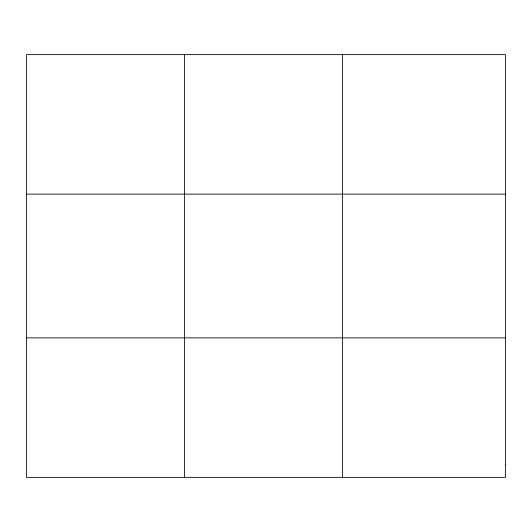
<?xml version="1.0" encoding="UTF-8"?>
<svg xmlns="http://www.w3.org/2000/svg" width="532" height="532" viewBox="0 0 532 532"><rect width="100%" height="100%" fill="white"/><g stroke="black" fill="none" stroke-linecap="round" stroke-linejoin="round"><path stroke-width="0.8" d="M184.604 54.63L184.604 477.37M342.608 54.63L342.608 477.37M26.6 194.133L505.4 194.133M26.6 337.867L505.4 337.867M505.4 464.689L505.4 477.37L26.6 477.37L26.6 54.63L505.4 54.63L505.4 464.689"/></g></svg>
